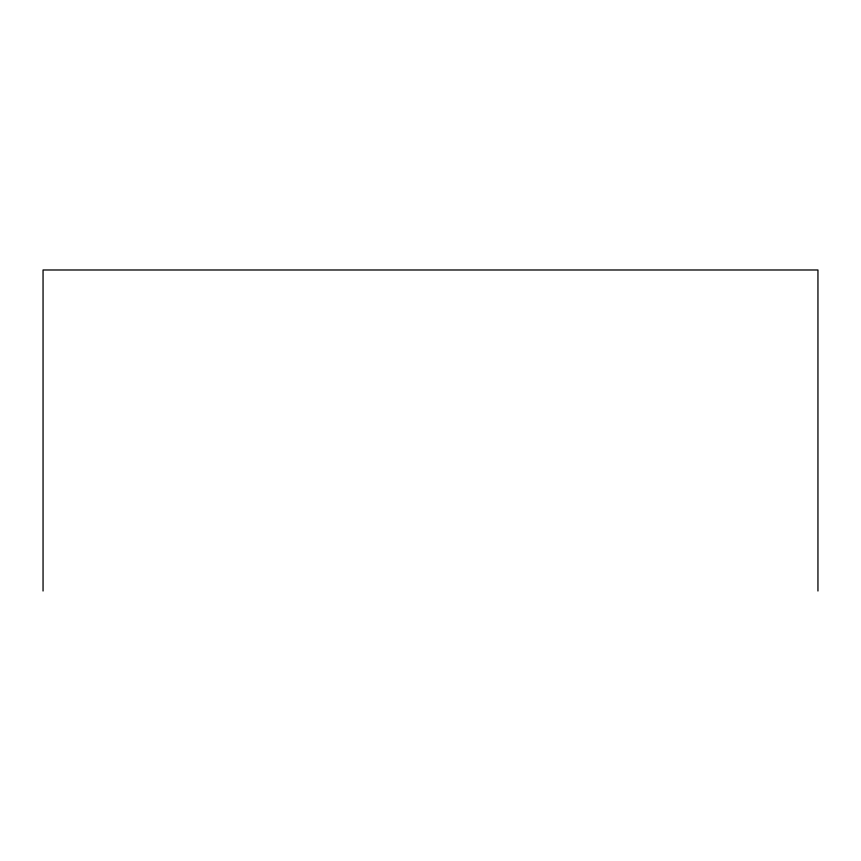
<?xml version="1.0" encoding="UTF-8"?>
<svg xmlns="http://www.w3.org/2000/svg" width="861" height="861" viewBox="0 0 861 861"><rect width="100%" height="100%" fill="white"/><g stroke="black" fill="none" stroke-linecap="round" stroke-linejoin="round"><path stroke-width="1.29" d="M817.95 591.012L817.95 269.988L43.05 269.988L43.05 591.012"/></g></svg>
